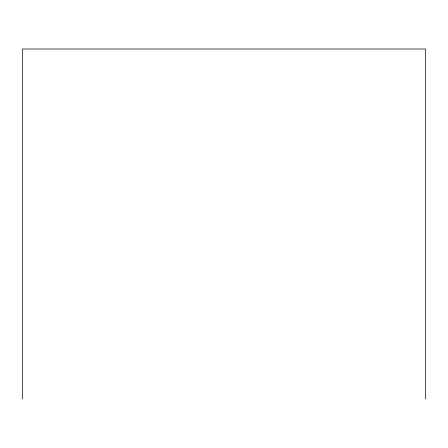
<?xml version="1.0" encoding="UTF-8"?>
<svg xmlns="http://www.w3.org/2000/svg" width="448" height="448" viewBox="0 0 448 448"><rect width="100%" height="100%" fill="white"/><g stroke="black" fill="none" stroke-linecap="round" stroke-linejoin="round"><path stroke-width="0.67" d="M425.6 398.994L425.6 49.006L22.4 49.006L22.4 398.994"/></g></svg>
